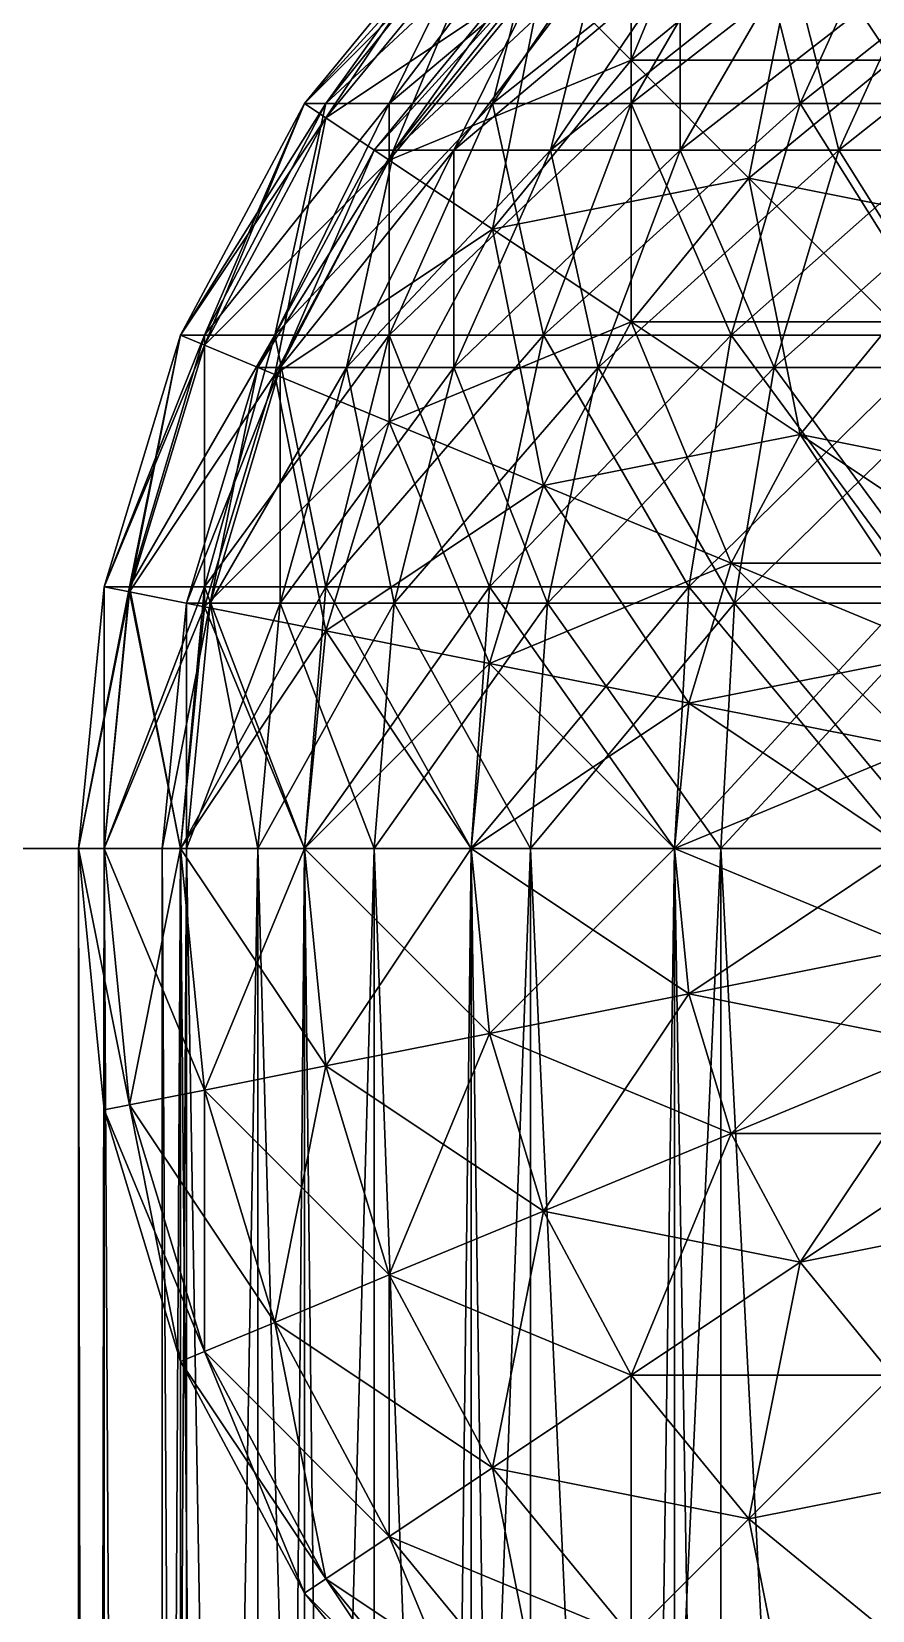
# Model space of a CAD drawing. Header units: millimetres. Extents: x -510 to 550, y -577 to 577.
# Drawn here: x 413.44 to 423.47, y -289.09 to -270.25 of the extents above; entities that cross this region are included whole.
import ezdxf

# ---------------------------------------------------------------- set-up
doc = ezdxf.new("R2010")
doc.units = ezdxf.units.MM
for name, color, linetype, true_color in [('bogie_right_visual_1', 7, 'Continuous', 0x5c6b75), ('front_right_support_collision', 7, 'Continuous', 0x5c6b75), ('structure_right_front_bridge', 7, 'Continuous', 0x5c6b75), ('structure_right_front_motor_bracket', 7, 'Continuous', 0x5c6b75), ('structure_right_front_riser', 7, 'Continuous', 0x5c6b75)]:
    doc.layers.add(name, color=color, linetype=linetype, true_color=true_color)

msp = doc.modelspace()

# ---------------------------------------------------------------- linework, layer by layer
at = {"layer": 'bogie_right_visual_1', "true_color": 0x5c6b75}
for points in [[(247.119, -305, -71.925), (447.291, -305, -261.799), (447.291, -255, -261.799)], [(247.119, -305, -71.925), (447.291, -255, -261.799), (247.119, -255, -71.925)], [(412.881, -305, -298.075), (412.881, -255, -298.075), (447.291, -255, -261.799)], [(412.881, -305, -298.075), (447.291, -255, -261.799), (447.291, -305, -261.799)]]:
    msp.add_3dface(points, dxfattribs=at)
at = {"layer": 'front_right_support_collision', "true_color": 0x5c6b75}
for points in [[(410, -450, -122.5), (450, -280, -122.5), (450, -450, -122.5)], [(410, -450, -122.5), (410, -280, -122.5), (450, -280, -122.5)], [(410, -450, -97.5), (450, -450, -97.5), (450, -280, -97.5)], [(410, -450, -97.5), (450, -280, -97.5), (410, -280, -97.5)], [(450, -280, -122.5), (410, -280, -122.5), (410, -280, -97.5)], [(450, -280, -122.5), (410, -280, -97.5), (450, -280, -97.5)]]:
    msp.add_3dface(points, dxfattribs=at)
at = {"layer": 'structure_right_front_bridge', "true_color": 0x5c6b75}
for points in [[(416.952, -271.111, -112.595), (416.696, -271.111, -110), (418.686, -268.686, -110)], [(416.696, -271.111, -110), (416.952, -271.111, -107.405), (418.904, -268.686, -107.793)], [(416.696, -271.111, -110), (418.904, -268.686, -107.793), (418.686, -268.686, -110)], [(417.709, -271.111, -115.091), (416.952, -271.111, -112.595), (418.904, -268.686, -112.207)], [(416.952, -271.111, -112.595), (418.686, -268.686, -110), (418.904, -268.686, -112.207)], [(416.952, -271.111, -107.405), (417.709, -271.111, -104.909), (419.547, -268.686, -105.67)], [(416.952, -271.111, -107.405), (419.547, -268.686, -105.67), (418.904, -268.686, -107.793)], [(418.939, -271.111, -117.391), (417.709, -271.111, -115.091), (419.547, -268.686, -114.33)], [(417.709, -271.111, -115.091), (418.904, -268.686, -112.207), (419.547, -268.686, -114.33)], [(417.709, -271.111, -104.909), (418.939, -271.111, -102.609), (420.593, -268.686, -103.714)], [(417.709, -271.111, -104.909), (420.593, -268.686, -103.714), (419.547, -268.686, -105.67)], [(420.593, -271.111, -119.407), (418.939, -271.111, -117.391), (420.593, -268.686, -116.286)], [(418.939, -271.111, -117.391), (419.547, -268.686, -114.33), (420.593, -268.686, -116.286)], [(418.939, -271.111, -102.609), (420.593, -271.111, -100.593), (422, -268.686, -102)], [(418.939, -271.111, -102.609), (422, -268.686, -102), (420.593, -268.686, -103.714)], [(422.609, -271.111, -121.061), (420.593, -271.111, -119.407), (422, -268.686, -118)], [(420.593, -271.111, -119.407), (420.593, -268.686, -116.286), (422, -268.686, -118)], [(420.593, -271.111, -100.593), (422.609, -271.111, -98.939), (423.714, -268.686, -100.593)], [(420.593, -271.111, -100.593), (423.714, -268.686, -100.593), (422, -268.686, -102)], [(422.609, -271.111, -121.061), (422, -268.686, -118), (423.714, -268.686, -119.407)], [(424.909, -271.111, -122.291), (422.609, -271.111, -121.061), (423.714, -268.686, -119.407)], [(422.609, -271.111, -98.939), (424.909, -271.111, -97.709), (425.67, -268.686, -99.547)], [(422.609, -271.111, -98.939), (425.67, -268.686, -99.547), (423.714, -268.686, -100.593)], [(415.502, -273.877, -112.884), (415.218, -273.877, -110), (416.696, -271.111, -110)], [(415.218, -273.877, -110), (415.502, -273.877, -107.116), (416.952, -271.111, -107.405)], [(415.218, -273.877, -110), (416.952, -271.111, -107.405), (416.696, -271.111, -110)], [(416.343, -273.877, -115.657), (415.502, -273.877, -112.884), (416.952, -271.111, -112.595)], [(415.502, -273.877, -112.884), (416.696, -271.111, -110), (416.952, -271.111, -112.595)], [(415.502, -273.877, -107.116), (416.343, -273.877, -104.343), (417.709, -271.111, -104.909)], [(415.502, -273.877, -107.116), (417.709, -271.111, -104.909), (416.952, -271.111, -107.405)], [(417.709, -273.877, -118.212), (416.343, -273.877, -115.657), (417.709, -271.111, -115.091)], [(416.343, -273.877, -115.657), (416.952, -271.111, -112.595), (417.709, -271.111, -115.091)], [(416.343, -273.877, -104.343), (417.709, -273.877, -101.788), (418.939, -271.111, -102.609)], [(416.343, -273.877, -104.343), (418.939, -271.111, -102.609), (417.709, -271.111, -104.909)], [(419.547, -273.877, -120.453), (417.709, -273.877, -118.212), (418.939, -271.111, -117.391)], [(417.709, -273.877, -118.212), (417.709, -271.111, -115.091), (418.939, -271.111, -117.391)], [(417.709, -273.877, -101.788), (419.547, -273.877, -99.547), (420.593, -271.111, -100.593)], [(417.709, -273.877, -101.788), (420.593, -271.111, -100.593), (418.939, -271.111, -102.609)], [(419.547, -273.877, -120.453), (418.939, -271.111, -117.391), (420.593, -271.111, -119.407)], [(421.788, -273.877, -122.291), (419.547, -273.877, -120.453), (420.593, -271.111, -119.407)], [(419.547, -273.877, -99.547), (421.788, -273.877, -97.709), (422.609, -271.111, -98.939)], [(419.547, -273.877, -99.547), (422.609, -271.111, -98.939), (420.593, -271.111, -100.593)], [(421.788, -273.877, -122.291), (420.593, -271.111, -119.407), (422.609, -271.111, -121.061)], [(424.343, -273.877, -123.657), (421.788, -273.877, -122.291), (422.609, -271.111, -121.061)], [(421.788, -273.877, -97.709), (424.343, -273.877, -96.343), (424.909, -271.111, -97.709)], [(421.788, -273.877, -97.709), (424.909, -271.111, -97.709), (422.609, -271.111, -98.939)], [(424.343, -273.877, -123.657), (422.609, -271.111, -121.061), (424.909, -271.111, -122.291)], [(414.609, -276.879, -113.061), (414.307, -276.879, -110), (415.218, -273.877, -110)], [(414.307, -276.879, -110), (414.609, -276.879, -106.939), (415.502, -273.877, -107.116)], [(414.307, -276.879, -110), (415.502, -273.877, -107.116), (415.218, -273.877, -110)], [(415.502, -276.879, -116.005), (414.609, -276.879, -113.061), (415.502, -273.877, -112.884)], [(414.609, -276.879, -113.061), (415.218, -273.877, -110), (415.502, -273.877, -112.884)], [(414.609, -276.879, -106.939), (415.502, -276.879, -103.995), (416.343, -273.877, -104.343)], [(414.609, -276.879, -106.939), (416.343, -273.877, -104.343), (415.502, -273.877, -107.116)], [(416.952, -276.879, -118.718), (415.502, -276.879, -116.005), (416.343, -273.877, -115.657)], [(415.502, -276.879, -116.005), (415.502, -273.877, -112.884), (416.343, -273.877, -115.657)], [(415.502, -276.879, -103.995), (416.952, -276.879, -101.282), (417.709, -273.877, -101.788)], [(415.502, -276.879, -103.995), (417.709, -273.877, -101.788), (416.343, -273.877, -104.343)], [(416.952, -276.879, -118.718), (416.343, -273.877, -115.657), (417.709, -273.877, -118.212)], [(418.904, -276.879, -121.096), (416.952, -276.879, -118.718), (417.709, -273.877, -118.212)], [(416.952, -276.879, -101.282), (418.904, -276.879, -98.904), (419.547, -273.877, -99.547)], [(416.952, -276.879, -101.282), (419.547, -273.877, -99.547), (417.709, -273.877, -101.788)], [(418.904, -276.879, -121.096), (417.709, -273.877, -118.212), (419.547, -273.877, -120.453)], [(421.282, -276.879, -123.048), (418.904, -276.879, -121.096), (419.547, -273.877, -120.453)], [(418.904, -276.879, -98.904), (421.282, -276.879, -96.952), (421.788, -273.877, -97.709)], [(418.904, -276.879, -98.904), (421.788, -273.877, -97.709), (419.547, -273.877, -99.547)], [(421.282, -276.879, -123.048), (419.547, -273.877, -120.453), (421.788, -273.877, -122.291)], [(423.995, -276.879, -124.498), (421.282, -276.879, -123.048), (421.788, -273.877, -122.291)], [(421.282, -276.879, -96.952), (423.995, -276.879, -95.502), (424.343, -273.877, -96.343)], [(421.282, -276.879, -96.952), (424.343, -273.877, -96.343), (421.788, -273.877, -97.709)], [(423.995, -276.879, -124.498), (421.788, -273.877, -122.291), (424.343, -273.877, -123.657)], [(414.307, -280, -113.121), (414, -280, -110), (414.307, -276.879, -110)], [(414, -280, -110), (414.307, -280, -106.879), (414.609, -276.879, -106.939)], [(414, -280, -110), (414.609, -276.879, -106.939), (414.307, -276.879, -110)], [(415.218, -280, -116.123), (414.307, -280, -113.121), (414.609, -276.879, -113.061)], [(414.307, -280, -113.121), (414.307, -276.879, -110), (414.609, -276.879, -113.061)], [(414.307, -280, -106.879), (415.218, -280, -103.877), (415.502, -276.879, -103.995)], [(414.307, -280, -106.879), (415.502, -276.879, -103.995), (414.609, -276.879, -106.939)], [(415.218, -280, -116.123), (414.609, -276.879, -113.061), (415.502, -276.879, -116.005)], [(416.696, -280, -118.889), (415.218, -280, -116.123), (415.502, -276.879, -116.005)], [(415.218, -280, -103.877), (416.696, -280, -101.111), (416.952, -276.879, -101.282)], [(415.218, -280, -103.877), (416.952, -276.879, -101.282), (415.502, -276.879, -103.995)], [(416.696, -280, -118.889), (415.502, -276.879, -116.005), (416.952, -276.879, -118.718)], [(418.686, -280, -121.314), (416.696, -280, -118.889), (416.952, -276.879, -118.718)], [(416.696, -280, -101.111), (418.686, -280, -98.686), (418.904, -276.879, -98.904)], [(416.696, -280, -101.111), (418.904, -276.879, -98.904), (416.952, -276.879, -101.282)], [(418.686, -280, -121.314), (416.952, -276.879, -118.718), (418.904, -276.879, -121.096)], [(421.111, -280, -123.304), (418.686, -280, -121.314), (418.904, -276.879, -121.096)], [(418.686, -280, -98.686), (421.111, -280, -96.696), (421.282, -276.879, -96.952)], [(418.686, -280, -98.686), (421.282, -276.879, -96.952), (418.904, -276.879, -98.904)], [(421.111, -280, -123.304), (418.904, -276.879, -121.096), (421.282, -276.879, -123.048)], [(423.877, -280, -124.782), (421.111, -280, -123.304), (421.282, -276.879, -123.048)], [(421.111, -280, -96.696), (423.877, -280, -95.218), (423.995, -276.879, -95.502)], [(421.111, -280, -96.696), (423.995, -276.879, -95.502), (421.282, -276.879, -96.952)], [(423.877, -280, -124.782), (421.282, -276.879, -123.048), (423.995, -276.879, -124.498)], [(414.307, -450, -113.121), (414, -450, -110), (414, -280, -110)], [(414.307, -450, -113.121), (414, -280, -110), (414.307, -280, -113.121)], [(414, -450, -110), (414.307, -450, -106.879), (414.307, -280, -106.879)], [(414, -450, -110), (414.307, -280, -106.879), (414, -280, -110)], [(415.218, -450, -116.123), (414.307, -450, -113.121), (414.307, -280, -113.121)], [(415.218, -450, -116.123), (414.307, -280, -113.121), (415.218, -280, -116.123)], [(414.307, -450, -106.879), (415.218, -450, -103.877), (415.218, -280, -103.877)], [(414.307, -450, -106.879), (415.218, -280, -103.877), (414.307, -280, -106.879)], [(416.696, -450, -118.889), (415.218, -450, -116.123), (415.218, -280, -116.123)], [(416.696, -450, -118.889), (415.218, -280, -116.123), (416.696, -280, -118.889)], [(415.218, -450, -103.877), (416.696, -450, -101.111), (416.696, -280, -101.111)], [(415.218, -450, -103.877), (416.696, -280, -101.111), (415.218, -280, -103.877)], [(418.686, -450, -121.314), (416.696, -450, -118.889), (416.696, -280, -118.889)], [(418.686, -450, -121.314), (416.696, -280, -118.889), (418.686, -280, -121.314)], [(416.696, -450, -101.111), (418.686, -450, -98.686), (418.686, -280, -98.686)], [(416.696, -450, -101.111), (418.686, -280, -98.686), (416.696, -280, -101.111)], [(421.111, -450, -123.304), (418.686, -450, -121.314), (418.686, -280, -121.314)], [(421.111, -450, -123.304), (418.686, -280, -121.314), (421.111, -280, -123.304)], [(418.686, -450, -98.686), (421.111, -450, -96.696), (421.111, -280, -96.696)], [(418.686, -450, -98.686), (421.111, -280, -96.696), (418.686, -280, -98.686)], [(423.877, -450, -124.782), (421.111, -450, -123.304), (421.111, -280, -123.304)], [(423.877, -450, -124.782), (421.111, -280, -123.304), (423.877, -280, -124.782)], [(421.111, -450, -96.696), (423.877, -450, -95.218), (423.877, -280, -95.218)], [(421.111, -450, -96.696), (423.877, -280, -95.218), (421.111, -280, -96.696)]]:
    msp.add_3dface(points, dxfattribs=at)
at = {"layer": 'structure_right_front_motor_bracket', "true_color": 0x5c6b75}
for points in [[(417.768, -271.666, -282.433), (417.528, -271.666, -280), (419.393, -269.393, -280)], [(417.528, -271.666, -280), (417.768, -271.666, -277.567), (419.597, -269.393, -277.931)], [(417.528, -271.666, -280), (419.597, -269.393, -277.931), (419.393, -269.393, -280)], [(418.477, -271.666, -284.773), (417.768, -271.666, -282.433), (419.597, -269.393, -282.069)], [(417.768, -271.666, -282.433), (419.393, -269.393, -280), (419.597, -269.393, -282.069)], [(417.768, -271.666, -277.567), (418.477, -271.666, -275.227), (420.201, -269.393, -275.941)], [(417.768, -271.666, -277.567), (420.201, -269.393, -275.941), (419.597, -269.393, -277.931)], [(419.63, -271.666, -286.929), (418.477, -271.666, -284.773), (420.201, -269.393, -284.059)], [(418.477, -271.666, -284.773), (419.597, -269.393, -282.069), (420.201, -269.393, -284.059)], [(418.477, -271.666, -275.227), (419.63, -271.666, -273.071), (421.181, -269.393, -274.107)], [(418.477, -271.666, -275.227), (421.181, -269.393, -274.107), (420.201, -269.393, -275.941)], [(421.181, -271.666, -288.819), (419.63, -271.666, -286.929), (421.181, -269.393, -285.893)], [(419.63, -271.666, -286.929), (420.201, -269.393, -284.059), (421.181, -269.393, -285.893)], [(419.63, -271.666, -273.071), (421.181, -271.666, -271.181), (422.5, -269.393, -272.5)], [(419.63, -271.666, -273.071), (422.5, -269.393, -272.5), (421.181, -269.393, -274.107)], [(423.071, -271.666, -290.37), (421.181, -271.666, -288.819), (422.5, -269.393, -287.5)], [(421.181, -271.666, -288.819), (421.181, -269.393, -285.893), (422.5, -269.393, -287.5)], [(421.181, -271.666, -271.181), (423.071, -271.666, -269.63), (424.107, -269.393, -271.181)], [(421.181, -271.666, -271.181), (424.107, -269.393, -271.181), (422.5, -269.393, -272.5)], [(423.071, -271.666, -290.37), (422.5, -269.393, -287.5), (424.107, -269.393, -288.819)], [(425.227, -271.666, -291.523), (423.071, -271.666, -290.37), (424.107, -269.393, -288.819)], [(423.071, -271.666, -269.63), (425.227, -271.666, -268.477), (425.941, -269.393, -270.201)], [(423.071, -271.666, -269.63), (425.941, -269.393, -270.201), (424.107, -269.393, -271.181)], [(416.408, -274.26, -282.704), (416.142, -274.26, -280), (417.528, -271.666, -280)], [(416.142, -274.26, -280), (416.408, -274.26, -277.296), (417.768, -271.666, -277.567)], [(416.142, -274.26, -280), (417.768, -271.666, -277.567), (417.528, -271.666, -280)], [(417.197, -274.26, -285.303), (416.408, -274.26, -282.704), (417.768, -271.666, -282.433)], [(416.408, -274.26, -282.704), (417.528, -271.666, -280), (417.768, -271.666, -282.433)], [(416.408, -274.26, -277.296), (417.197, -274.26, -274.697), (418.477, -271.666, -275.227)], [(416.408, -274.26, -277.296), (418.477, -271.666, -275.227), (417.768, -271.666, -277.567)], [(418.477, -274.26, -287.699), (417.197, -274.26, -285.303), (418.477, -271.666, -284.773)], [(417.197, -274.26, -285.303), (417.768, -271.666, -282.433), (418.477, -271.666, -284.773)], [(417.197, -274.26, -274.697), (418.477, -274.26, -272.301), (419.63, -271.666, -273.071)], [(417.197, -274.26, -274.697), (419.63, -271.666, -273.071), (418.477, -271.666, -275.227)], [(420.201, -274.26, -289.799), (418.477, -274.26, -287.699), (419.63, -271.666, -286.929)], [(418.477, -274.26, -287.699), (418.477, -271.666, -284.773), (419.63, -271.666, -286.929)], [(418.477, -274.26, -272.301), (420.201, -274.26, -270.201), (421.181, -271.666, -271.181)], [(418.477, -274.26, -272.301), (421.181, -271.666, -271.181), (419.63, -271.666, -273.071)], [(420.201, -274.26, -289.799), (419.63, -271.666, -286.929), (421.181, -271.666, -288.819)], [(422.301, -274.26, -291.523), (420.201, -274.26, -289.799), (421.181, -271.666, -288.819)], [(420.201, -274.26, -270.201), (422.301, -274.26, -268.477), (423.071, -271.666, -269.63)], [(420.201, -274.26, -270.201), (423.071, -271.666, -269.63), (421.181, -271.666, -271.181)], [(422.301, -274.26, -291.523), (421.181, -271.666, -288.819), (423.071, -271.666, -290.37)], [(424.697, -274.26, -292.803), (422.301, -274.26, -291.523), (423.071, -271.666, -290.37)], [(422.301, -274.26, -268.477), (424.697, -274.26, -267.197), (425.227, -271.666, -268.477)], [(422.301, -274.26, -268.477), (425.227, -271.666, -268.477), (423.071, -271.666, -269.63)], [(424.697, -274.26, -292.803), (423.071, -271.666, -290.37), (425.227, -271.666, -291.523)], [(415.571, -277.074, -282.87), (415.288, -277.074, -280), (416.142, -274.26, -280)], [(415.288, -277.074, -280), (415.571, -277.074, -277.13), (416.408, -274.26, -277.296)], [(415.288, -277.074, -280), (416.408, -274.26, -277.296), (416.142, -274.26, -280)], [(416.408, -277.074, -285.63), (415.571, -277.074, -282.87), (416.408, -274.26, -282.704)], [(415.571, -277.074, -282.87), (416.142, -274.26, -280), (416.408, -274.26, -282.704)], [(415.571, -277.074, -277.13), (416.408, -277.074, -274.37), (417.197, -274.26, -274.697)], [(415.571, -277.074, -277.13), (417.197, -274.26, -274.697), (416.408, -274.26, -277.296)], [(417.768, -277.074, -288.173), (416.408, -277.074, -285.63), (417.197, -274.26, -285.303)], [(416.408, -277.074, -285.63), (416.408, -274.26, -282.704), (417.197, -274.26, -285.303)], [(416.408, -277.074, -274.37), (417.768, -277.074, -271.827), (418.477, -274.26, -272.301)], [(416.408, -277.074, -274.37), (418.477, -274.26, -272.301), (417.197, -274.26, -274.697)], [(417.768, -277.074, -288.173), (417.197, -274.26, -285.303), (418.477, -274.26, -287.699)], [(419.597, -277.074, -290.403), (417.768, -277.074, -288.173), (418.477, -274.26, -287.699)], [(417.768, -277.074, -271.827), (419.597, -277.074, -269.597), (420.201, -274.26, -270.201)], [(417.768, -277.074, -271.827), (420.201, -274.26, -270.201), (418.477, -274.26, -272.301)], [(419.597, -277.074, -290.403), (418.477, -274.26, -287.699), (420.201, -274.26, -289.799)], [(421.827, -277.074, -292.232), (419.597, -277.074, -290.403), (420.201, -274.26, -289.799)], [(419.597, -277.074, -269.597), (421.827, -277.074, -267.768), (422.301, -274.26, -268.477)], [(419.597, -277.074, -269.597), (422.301, -274.26, -268.477), (420.201, -274.26, -270.201)], [(421.827, -277.074, -292.232), (420.201, -274.26, -289.799), (422.301, -274.26, -291.523)], [(424.37, -277.074, -293.592), (421.827, -277.074, -292.232), (422.301, -274.26, -291.523)], [(421.827, -277.074, -267.768), (424.37, -277.074, -266.408), (424.697, -274.26, -267.197)], [(421.827, -277.074, -267.768), (424.697, -274.26, -267.197), (422.301, -274.26, -268.477)], [(424.37, -277.074, -293.592), (422.301, -274.26, -291.523), (424.697, -274.26, -292.803)], [(415.288, -280, -282.926), (415, -280, -280), (415.288, -277.074, -280)], [(415, -280, -280), (415.288, -280, -277.074), (415.571, -277.074, -277.13)], [(415, -280, -280), (415.571, -277.074, -277.13), (415.288, -277.074, -280)], [(416.142, -280, -285.74), (415.288, -280, -282.926), (415.571, -277.074, -282.87)], [(415.288, -280, -282.926), (415.288, -277.074, -280), (415.571, -277.074, -282.87)], [(415.288, -280, -277.074), (416.142, -280, -274.26), (416.408, -277.074, -274.37)], [(415.288, -280, -277.074), (416.408, -277.074, -274.37), (415.571, -277.074, -277.13)], [(416.142, -280, -285.74), (415.571, -277.074, -282.87), (416.408, -277.074, -285.63)], [(417.528, -280, -288.334), (416.142, -280, -285.74), (416.408, -277.074, -285.63)], [(416.142, -280, -274.26), (417.528, -280, -271.666), (417.768, -277.074, -271.827)], [(416.142, -280, -274.26), (417.768, -277.074, -271.827), (416.408, -277.074, -274.37)], [(417.528, -280, -288.334), (416.408, -277.074, -285.63), (417.768, -277.074, -288.173)], [(419.393, -280, -290.607), (417.528, -280, -288.334), (417.768, -277.074, -288.173)], [(417.528, -280, -271.666), (419.393, -280, -269.393), (419.597, -277.074, -269.597)], [(417.528, -280, -271.666), (419.597, -277.074, -269.597), (417.768, -277.074, -271.827)], [(419.393, -280, -290.607), (417.768, -277.074, -288.173), (419.597, -277.074, -290.403)], [(421.666, -280, -292.472), (419.393, -280, -290.607), (419.597, -277.074, -290.403)], [(419.393, -280, -269.393), (421.666, -280, -267.528), (421.827, -277.074, -267.768)], [(419.393, -280, -269.393), (421.827, -277.074, -267.768), (419.597, -277.074, -269.597)], [(421.666, -280, -292.472), (419.597, -277.074, -290.403), (421.827, -277.074, -292.232)], [(424.26, -280, -293.858), (421.666, -280, -292.472), (421.827, -277.074, -292.232)], [(421.666, -280, -267.528), (424.26, -280, -266.142), (424.37, -277.074, -266.408)], [(421.666, -280, -267.528), (424.37, -277.074, -266.408), (421.827, -277.074, -267.768)], [(424.26, -280, -293.858), (421.827, -277.074, -292.232), (424.37, -277.074, -293.592)], [(415.288, -330, -282.926), (415, -330, -280), (415, -280, -280)], [(415.288, -330, -282.926), (415, -280, -280), (415.288, -280, -282.926)], [(415, -330, -280), (415.288, -330, -277.074), (415.288, -280, -277.074)], [(415, -330, -280), (415.288, -280, -277.074), (415, -280, -280)], [(416.142, -330, -285.74), (415.288, -330, -282.926), (415.288, -280, -282.926)], [(416.142, -330, -285.74), (415.288, -280, -282.926), (416.142, -280, -285.74)], [(415.288, -330, -277.074), (416.142, -330, -274.26), (416.142, -280, -274.26)], [(415.288, -330, -277.074), (416.142, -280, -274.26), (415.288, -280, -277.074)], [(417.528, -330, -288.334), (416.142, -330, -285.74), (416.142, -280, -285.74)], [(417.528, -330, -288.334), (416.142, -280, -285.74), (417.528, -280, -288.334)], [(416.142, -330, -274.26), (417.528, -330, -271.666), (417.528, -280, -271.666)], [(416.142, -330, -274.26), (417.528, -280, -271.666), (416.142, -280, -274.26)], [(419.393, -330, -290.607), (417.528, -330, -288.334), (417.528, -280, -288.334)], [(419.393, -330, -290.607), (417.528, -280, -288.334), (419.393, -280, -290.607)], [(417.528, -330, -271.666), (419.393, -330, -269.393), (419.393, -280, -269.393)], [(417.528, -330, -271.666), (419.393, -280, -269.393), (417.528, -280, -271.666)], [(421.666, -330, -292.472), (419.393, -330, -290.607), (419.393, -280, -290.607)], [(421.666, -330, -292.472), (419.393, -280, -290.607), (421.666, -280, -292.472)], [(419.393, -330, -269.393), (421.666, -330, -267.528), (421.666, -280, -267.528)], [(419.393, -330, -269.393), (421.666, -280, -267.528), (419.393, -280, -269.393)], [(424.26, -330, -293.858), (421.666, -330, -292.472), (421.666, -280, -292.472)], [(424.26, -330, -293.858), (421.666, -280, -292.472), (424.26, -280, -293.858)], [(421.666, -330, -267.528), (424.26, -330, -266.142), (424.26, -280, -266.142)], [(421.666, -330, -267.528), (424.26, -280, -266.142), (421.666, -280, -267.528)]]:
    msp.add_3dface(points, dxfattribs=at)
at = {"layer": 'structure_right_front_riser', "true_color": 0x5c6b75}
for points in [[(420.593, -270.593, -101.111), (421.788, -267.709, -103.877), (419.547, -269.547, -103.877)], [(420.593, -270.593, -101.111), (422.609, -268.939, -101.111), (421.788, -267.709, -103.877)], [(423.714, -270.593, -98.686), (424.909, -267.709, -101.111), (422.609, -268.939, -101.111)], [(416.952, -271.282, -106.879), (418.686, -268.686, -110), (416.696, -271.111, -110)], [(416.696, -271.111, -110), (418.686, -268.686, -110), (418.686, -268.686, -265)], [(416.696, -271.111, -110), (418.686, -268.686, -265), (416.696, -271.111, -265)], [(416.696, -271.111, -265), (418.686, -268.686, -265), (418.904, -268.904, -268.121)], [(416.952, -271.282, -106.879), (418.904, -268.904, -106.879), (418.686, -268.686, -110)], [(416.696, -271.111, -265), (418.904, -268.904, -268.121), (416.952, -271.282, -268.121)], [(417.709, -271.788, -103.877), (418.904, -268.904, -106.879), (416.952, -271.282, -106.879)], [(416.952, -271.282, -268.121), (418.904, -268.904, -268.121), (419.547, -269.547, -271.123)], [(417.709, -271.788, -103.877), (419.547, -269.547, -103.877), (418.904, -268.904, -106.879)], [(419.547, -269.547, -271.123), (422.609, -268.939, -273.889), (420.593, -270.593, -273.889)], [(422, -272, -98.686), (422.609, -268.939, -101.111), (420.593, -270.593, -101.111)], [(420.593, -270.593, -273.889), (422.609, -268.939, -273.889), (423.714, -270.593, -276.314)], [(422, -272, -98.686), (423.714, -270.593, -98.686), (422.609, -268.939, -101.111)], [(422.609, -268.939, -273.889), (425.67, -269.547, -276.314), (423.714, -270.593, -276.314)], [(416.952, -271.282, -268.121), (419.547, -269.547, -271.123), (417.709, -271.788, -271.123)], [(418.939, -272.609, -101.111), (419.547, -269.547, -103.877), (417.709, -271.788, -103.877)], [(417.709, -271.788, -271.123), (419.547, -269.547, -271.123), (420.593, -270.593, -273.889)], [(418.939, -272.609, -101.111), (420.593, -270.593, -101.111), (419.547, -269.547, -103.877)], [(417.709, -271.788, -271.123), (420.593, -270.593, -273.889), (418.939, -272.609, -273.889)], [(420.593, -273.714, -98.686), (420.593, -270.593, -101.111), (418.939, -272.609, -101.111)], [(418.939, -272.609, -273.889), (420.593, -270.593, -273.889), (422, -272, -276.314)], [(420.593, -273.714, -98.686), (422, -272, -98.686), (420.593, -270.593, -101.111)], [(420.593, -270.593, -273.889), (423.714, -270.593, -276.314), (422, -272, -276.314)], [(423.714, -273.714, -96.696), (423.714, -270.593, -98.686), (422, -272, -98.686)], [(422, -272, -276.314), (423.714, -270.593, -276.314), (425.061, -272.609, -278.304)], [(415.502, -273.995, -106.879), (416.696, -271.111, -110), (415.218, -273.877, -110)], [(415.218, -273.877, -110), (416.696, -271.111, -110), (416.696, -271.111, -265)], [(415.218, -273.877, -110), (416.696, -271.111, -265), (415.218, -273.877, -265)], [(415.218, -273.877, -265), (416.696, -271.111, -265), (416.952, -271.282, -268.121)], [(415.502, -273.995, -106.879), (416.952, -271.282, -106.879), (416.696, -271.111, -110)], [(415.218, -273.877, -265), (416.952, -271.282, -268.121), (415.502, -273.995, -268.121)], [(416.343, -274.343, -103.877), (416.952, -271.282, -106.879), (415.502, -273.995, -106.879)], [(415.502, -273.995, -268.121), (416.952, -271.282, -268.121), (417.709, -271.788, -271.123)], [(416.343, -274.343, -103.877), (417.709, -271.788, -103.877), (416.952, -271.282, -106.879)], [(415.502, -273.995, -268.121), (417.709, -271.788, -271.123), (416.343, -274.343, -271.123)], [(417.709, -274.909, -101.111), (417.709, -271.788, -103.877), (416.343, -274.343, -103.877)], [(416.343, -274.343, -271.123), (417.709, -271.788, -271.123), (418.939, -272.609, -273.889)], [(417.709, -274.909, -101.111), (418.939, -272.609, -101.111), (417.709, -271.788, -103.877)], [(418.939, -272.609, -273.889), (422, -272, -276.314), (420.593, -273.714, -276.314)], [(422.609, -275.061, -96.696), (422, -272, -98.686), (420.593, -273.714, -98.686)], [(420.593, -273.714, -276.314), (422, -272, -276.314), (423.714, -273.714, -278.304)], [(422.609, -275.061, -96.696), (423.714, -273.714, -96.696), (422, -272, -98.686)], [(422, -272, -276.314), (425.061, -272.609, -278.304), (423.714, -273.714, -278.304)], [(416.343, -274.343, -271.123), (418.939, -272.609, -273.889), (417.709, -274.909, -273.889)], [(419.547, -275.67, -98.686), (418.939, -272.609, -101.111), (417.709, -274.909, -101.111)], [(417.709, -274.909, -273.889), (418.939, -272.609, -273.889), (420.593, -273.714, -276.314)], [(419.547, -275.67, -98.686), (420.593, -273.714, -98.686), (418.939, -272.609, -101.111)], [(417.709, -274.909, -273.889), (420.593, -273.714, -276.314), (419.547, -275.67, -276.314)], [(421.788, -276.598, -96.696), (420.593, -273.714, -98.686), (419.547, -275.67, -98.686)], [(419.547, -275.67, -276.314), (420.593, -273.714, -276.314), (422.609, -275.061, -278.304)], [(421.788, -276.598, -96.696), (422.609, -275.061, -96.696), (420.593, -273.714, -98.686)], [(420.593, -273.714, -276.314), (423.714, -273.714, -278.304), (422.609, -275.061, -278.304)], [(424.909, -276.598, -95.218), (423.714, -273.714, -96.696), (422.609, -275.061, -96.696)], [(422.609, -275.061, -278.304), (423.714, -273.714, -278.304), (425.67, -275.67, -279.782)], [(414.609, -276.939, -106.879), (415.218, -273.877, -110), (414.307, -276.879, -110)], [(414.307, -276.879, -110), (415.218, -273.877, -110), (415.218, -273.877, -265)], [(414.307, -276.879, -110), (415.218, -273.877, -265), (414.307, -276.879, -265)], [(414.307, -276.879, -265), (415.218, -273.877, -265), (415.502, -273.995, -268.121)], [(414.609, -276.939, -106.879), (415.502, -273.995, -106.879), (415.218, -273.877, -110)], [(414.307, -276.879, -265), (415.502, -273.995, -268.121), (414.609, -276.939, -268.121)], [(415.502, -277.116, -103.877), (415.502, -273.995, -106.879), (414.609, -276.939, -106.879)], [(414.609, -276.939, -268.121), (415.502, -273.995, -268.121), (416.343, -274.343, -271.123)], [(415.502, -277.116, -103.877), (416.343, -274.343, -103.877), (415.502, -273.995, -106.879)], [(414.609, -276.939, -268.121), (416.343, -274.343, -271.123), (415.502, -277.116, -271.123)], [(416.952, -277.405, -101.111), (416.343, -274.343, -103.877), (415.502, -277.116, -103.877)], [(415.502, -277.116, -271.123), (416.343, -274.343, -271.123), (417.709, -274.909, -273.889)], [(416.952, -277.405, -101.111), (417.709, -274.909, -101.111), (416.343, -274.343, -103.877)], [(415.502, -277.116, -271.123), (417.709, -274.909, -273.889), (416.952, -277.405, -273.889)], [(418.904, -277.793, -98.686), (417.709, -274.909, -101.111), (416.952, -277.405, -101.111)], [(416.952, -277.405, -273.889), (417.709, -274.909, -273.889), (419.547, -275.67, -276.314)], [(418.904, -277.793, -98.686), (419.547, -275.67, -98.686), (417.709, -274.909, -101.111)], [(419.547, -275.67, -276.314), (422.609, -275.061, -278.304), (421.788, -276.598, -278.304)], [(424.343, -277.657, -95.218), (422.609, -275.061, -96.696), (421.788, -276.598, -96.696)], [(421.788, -276.598, -278.304), (422.609, -275.061, -278.304), (424.909, -276.598, -279.782)], [(424.343, -277.657, -95.218), (424.909, -276.598, -95.218), (422.609, -275.061, -96.696)], [(422.609, -275.061, -278.304), (425.67, -275.67, -279.782), (424.909, -276.598, -279.782)], [(416.952, -277.405, -273.889), (419.547, -275.67, -276.314), (418.904, -277.793, -276.314)], [(421.282, -278.266, -96.696), (419.547, -275.67, -98.686), (418.904, -277.793, -98.686)], [(418.904, -277.793, -276.314), (419.547, -275.67, -276.314), (421.788, -276.598, -278.304)], [(421.282, -278.266, -96.696), (421.788, -276.598, -96.696), (419.547, -275.67, -98.686)], [(418.904, -277.793, -276.314), (421.788, -276.598, -278.304), (421.282, -278.266, -278.304)], [(423.995, -278.805, -95.218), (421.788, -276.598, -96.696), (421.282, -278.266, -96.696)], [(421.282, -278.266, -278.304), (421.788, -276.598, -278.304), (424.343, -277.657, -279.782)], [(423.995, -278.805, -95.218), (424.343, -277.657, -95.218), (421.788, -276.598, -96.696)], [(421.788, -276.598, -278.304), (424.909, -276.598, -279.782), (424.343, -277.657, -279.782)], [(414.307, -280, -106.879), (414.307, -276.879, -110), (414, -280, -110)], [(414, -280, -110), (414.307, -276.879, -110), (414.307, -276.879, -265)], [(414, -280, -110), (414.307, -276.879, -265), (414, -280, -265)], [(414, -280, -265), (414.307, -276.879, -265), (414.609, -276.939, -268.121)], [(414, -280, -265), (414.609, -276.939, -268.121), (414.307, -280, -268.121)], [(414.307, -280, -106.879), (414.609, -276.939, -106.879), (414.307, -276.879, -110)], [(415.218, -280, -103.877), (414.609, -276.939, -106.879), (414.307, -280, -106.879)], [(414.307, -280, -268.121), (414.609, -276.939, -268.121), (415.502, -277.116, -271.123)], [(415.218, -280, -103.877), (415.502, -277.116, -103.877), (414.609, -276.939, -106.879)], [(414.307, -280, -268.121), (415.502, -277.116, -271.123), (415.218, -280, -271.123)], [(416.696, -280, -101.111), (415.502, -277.116, -103.877), (415.218, -280, -103.877)], [(415.218, -280, -271.123), (415.502, -277.116, -271.123), (416.952, -277.405, -273.889)], [(416.696, -280, -101.111), (416.952, -277.405, -101.111), (415.502, -277.116, -103.877)], [(415.218, -280, -271.123), (416.952, -277.405, -273.889), (416.696, -280, -273.889)], [(418.686, -280, -98.686), (416.952, -277.405, -101.111), (416.696, -280, -101.111)], [(416.696, -280, -273.889), (416.952, -277.405, -273.889), (418.904, -277.793, -276.314)], [(418.686, -280, -98.686), (418.904, -277.793, -98.686), (416.952, -277.405, -101.111)], [(421.282, -278.266, -278.304), (424.343, -277.657, -279.782), (423.995, -278.805, -279.782)], [(416.696, -280, -273.889), (418.904, -277.793, -276.314), (418.686, -280, -276.314)], [(421.111, -280, -96.696), (418.904, -277.793, -98.686), (418.686, -280, -98.686)], [(418.686, -280, -276.314), (418.904, -277.793, -276.314), (421.282, -278.266, -278.304)], [(421.111, -280, -96.696), (421.282, -278.266, -96.696), (418.904, -277.793, -98.686)], [(418.686, -280, -276.314), (421.282, -278.266, -278.304), (421.111, -280, -278.304)], [(423.877, -280, -95.218), (421.282, -278.266, -96.696), (421.111, -280, -96.696)], [(421.111, -280, -278.304), (421.282, -278.266, -278.304), (423.995, -278.805, -279.782)], [(423.877, -280, -95.218), (423.995, -278.805, -95.218), (421.282, -278.266, -96.696)], [(421.111, -280, -278.304), (423.995, -278.805, -279.782), (423.877, -280, -279.782)], [(414.609, -283.061, -106.879), (414.307, -280, -106.879), (414, -280, -110)], [(414.609, -283.061, -106.879), (414, -280, -110), (414.307, -283.121, -110)], [(414.307, -283.121, -110), (414, -280, -110), (414, -280, -265)], [(414.307, -283.121, -110), (414, -280, -265), (414.307, -283.121, -265)], [(414.307, -283.121, -265), (414, -280, -265), (414.307, -280, -268.121)], [(415.502, -282.884, -103.877), (415.218, -280, -103.877), (414.307, -280, -106.879)], [(415.502, -282.884, -103.877), (414.307, -280, -106.879), (414.609, -283.061, -106.879)], [(414.307, -283.121, -265), (414.307, -280, -268.121), (414.609, -283.061, -268.121)], [(414.609, -283.061, -268.121), (414.307, -280, -268.121), (415.218, -280, -271.123)], [(414.609, -283.061, -268.121), (415.218, -280, -271.123), (415.502, -282.884, -271.123)], [(416.952, -282.595, -101.111), (416.696, -280, -101.111), (415.218, -280, -103.877)], [(416.952, -282.595, -101.111), (415.218, -280, -103.877), (415.502, -282.884, -103.877)], [(415.502, -282.884, -271.123), (415.218, -280, -271.123), (416.696, -280, -273.889)], [(415.502, -282.884, -271.123), (416.696, -280, -273.889), (416.952, -282.595, -273.889)], [(418.904, -282.207, -98.686), (418.686, -280, -98.686), (416.696, -280, -101.111)], [(418.904, -282.207, -98.686), (416.696, -280, -101.111), (416.952, -282.595, -101.111)], [(416.952, -282.595, -273.889), (416.696, -280, -273.889), (418.686, -280, -276.314)], [(416.952, -282.595, -273.889), (418.686, -280, -276.314), (418.904, -282.207, -276.314)], [(421.282, -281.734, -96.696), (421.111, -280, -96.696), (418.686, -280, -98.686)], [(421.282, -281.734, -96.696), (418.686, -280, -98.686), (418.904, -282.207, -98.686)], [(418.904, -282.207, -276.314), (418.686, -280, -276.314), (421.111, -280, -278.304)], [(418.904, -282.207, -276.314), (421.111, -280, -278.304), (421.282, -281.734, -278.304)], [(423.995, -281.195, -95.218), (423.877, -280, -95.218), (421.111, -280, -96.696)], [(423.995, -281.195, -95.218), (421.111, -280, -96.696), (421.282, -281.734, -96.696)], [(421.282, -281.734, -278.304), (421.111, -280, -278.304), (423.877, -280, -279.782)], [(421.282, -281.734, -278.304), (423.877, -280, -279.782), (423.995, -281.195, -279.782)], [(424.343, -282.343, -95.218), (423.995, -281.195, -95.218), (421.282, -281.734, -96.696)], [(421.788, -283.402, -278.304), (421.282, -281.734, -278.304), (423.995, -281.195, -279.782)], [(421.788, -283.402, -278.304), (423.995, -281.195, -279.782), (424.343, -282.343, -279.782)], [(421.788, -283.402, -96.696), (421.282, -281.734, -96.696), (418.904, -282.207, -98.686)], [(419.547, -284.33, -276.314), (418.904, -282.207, -276.314), (421.282, -281.734, -278.304)], [(419.547, -284.33, -276.314), (421.282, -281.734, -278.304), (421.788, -283.402, -278.304)], [(424.343, -282.343, -95.218), (421.282, -281.734, -96.696), (421.788, -283.402, -96.696)], [(419.547, -284.33, -98.686), (418.904, -282.207, -98.686), (416.952, -282.595, -101.111)], [(417.709, -285.091, -273.889), (416.952, -282.595, -273.889), (418.904, -282.207, -276.314)], [(417.709, -285.091, -273.889), (418.904, -282.207, -276.314), (419.547, -284.33, -276.314)], [(421.788, -283.402, -96.696), (418.904, -282.207, -98.686), (419.547, -284.33, -98.686)], [(424.909, -283.402, -95.218), (424.343, -282.343, -95.218), (421.788, -283.402, -96.696)], [(422.609, -284.939, -278.304), (421.788, -283.402, -278.304), (424.343, -282.343, -279.782)], [(422.609, -284.939, -278.304), (424.343, -282.343, -279.782), (424.909, -283.402, -279.782)], [(417.709, -285.091, -101.111), (416.952, -282.595, -101.111), (415.502, -282.884, -103.877)], [(416.343, -285.657, -271.123), (415.502, -282.884, -271.123), (416.952, -282.595, -273.889)], [(416.343, -285.657, -271.123), (416.952, -282.595, -273.889), (417.709, -285.091, -273.889)], [(419.547, -284.33, -98.686), (416.952, -282.595, -101.111), (417.709, -285.091, -101.111)], [(416.343, -285.657, -103.877), (415.502, -282.884, -103.877), (414.609, -283.061, -106.879)], [(415.502, -286.005, -268.121), (414.609, -283.061, -268.121), (415.502, -282.884, -271.123)], [(417.709, -285.091, -101.111), (415.502, -282.884, -103.877), (416.343, -285.657, -103.877)], [(415.502, -286.005, -268.121), (415.502, -282.884, -271.123), (416.343, -285.657, -271.123)], [(415.502, -286.005, -106.879), (414.609, -283.061, -106.879), (414.307, -283.121, -110)], [(415.218, -286.123, -265), (414.307, -283.121, -265), (414.609, -283.061, -268.121)], [(415.502, -286.005, -106.879), (414.307, -283.121, -110), (415.218, -286.123, -110)], [(415.218, -286.123, -110), (414.307, -283.121, -110), (414.307, -283.121, -265)], [(415.218, -286.123, -110), (414.307, -283.121, -265), (415.218, -286.123, -265)], [(416.343, -285.657, -103.877), (414.609, -283.061, -106.879), (415.502, -286.005, -106.879)], [(415.218, -286.123, -265), (414.609, -283.061, -268.121), (415.502, -286.005, -268.121)], [(422.609, -284.939, -96.696), (421.788, -283.402, -96.696), (419.547, -284.33, -98.686)], [(420.593, -286.286, -276.314), (419.547, -284.33, -276.314), (421.788, -283.402, -278.304)], [(420.593, -286.286, -276.314), (421.788, -283.402, -278.304), (422.609, -284.939, -278.304)], [(424.909, -283.402, -95.218), (421.788, -283.402, -96.696), (422.609, -284.939, -96.696)], [(425.67, -284.33, -95.218), (424.909, -283.402, -95.218), (422.609, -284.939, -96.696)], [(423.714, -286.286, -278.304), (422.609, -284.939, -278.304), (424.909, -283.402, -279.782)], [(420.593, -286.286, -98.686), (419.547, -284.33, -98.686), (417.709, -285.091, -101.111)], [(418.939, -287.391, -273.889), (417.709, -285.091, -273.889), (419.547, -284.33, -276.314)], [(418.939, -287.391, -273.889), (419.547, -284.33, -276.314), (420.593, -286.286, -276.314)], [(422.609, -284.939, -96.696), (419.547, -284.33, -98.686), (420.593, -286.286, -98.686)], [(425.67, -284.33, -95.218), (422.609, -284.939, -96.696), (423.714, -286.286, -96.696)], [(423.714, -286.286, -96.696), (422.609, -284.939, -96.696), (420.593, -286.286, -98.686)], [(422, -288, -276.314), (420.593, -286.286, -276.314), (422.609, -284.939, -278.304)], [(422, -288, -276.314), (422.609, -284.939, -278.304), (423.714, -286.286, -278.304)], [(418.939, -287.391, -101.111), (417.709, -285.091, -101.111), (416.343, -285.657, -103.877)], [(417.709, -288.212, -271.123), (416.343, -285.657, -271.123), (417.709, -285.091, -273.889)], [(420.593, -286.286, -98.686), (417.709, -285.091, -101.111), (418.939, -287.391, -101.111)], [(417.709, -288.212, -271.123), (417.709, -285.091, -273.889), (418.939, -287.391, -273.889)], [(417.709, -288.212, -103.877), (416.343, -285.657, -103.877), (415.502, -286.005, -106.879)], [(416.952, -288.718, -268.121), (415.502, -286.005, -268.121), (416.343, -285.657, -271.123)], [(418.939, -287.391, -101.111), (416.343, -285.657, -103.877), (417.709, -288.212, -103.877)], [(416.952, -288.718, -268.121), (416.343, -285.657, -271.123), (417.709, -288.212, -271.123)], [(416.952, -288.718, -106.879), (415.502, -286.005, -106.879), (415.218, -286.123, -110)], [(416.696, -288.889, -265), (415.218, -286.123, -265), (415.502, -286.005, -268.121)], [(417.709, -288.212, -103.877), (415.502, -286.005, -106.879), (416.952, -288.718, -106.879)], [(416.696, -288.889, -265), (415.502, -286.005, -268.121), (416.952, -288.718, -268.121)], [(416.952, -288.718, -106.879), (415.218, -286.123, -110), (416.696, -288.889, -110)], [(416.696, -288.889, -110), (415.218, -286.123, -110), (415.218, -286.123, -265)], [(416.696, -288.889, -110), (415.218, -286.123, -265), (416.696, -288.889, -265)], [(422, -288, -98.686), (420.593, -286.286, -98.686), (418.939, -287.391, -101.111)], [(420.593, -289.407, -273.889), (418.939, -287.391, -273.889), (420.593, -286.286, -276.314)], [(423.714, -286.286, -96.696), (420.593, -286.286, -98.686), (422, -288, -98.686)], [(420.593, -289.407, -273.889), (420.593, -286.286, -276.314), (422, -288, -276.314)], [(425.061, -287.391, -96.696), (423.714, -286.286, -96.696), (422, -288, -98.686)], [(423.714, -289.407, -276.314), (422, -288, -276.314), (423.714, -286.286, -278.304)], [(420.593, -289.407, -101.111), (418.939, -287.391, -101.111), (417.709, -288.212, -103.877)], [(419.547, -290.453, -271.123), (417.709, -288.212, -271.123), (418.939, -287.391, -273.889)], [(422, -288, -98.686), (418.939, -287.391, -101.111), (420.593, -289.407, -101.111)], [(419.547, -290.453, -271.123), (418.939, -287.391, -273.889), (420.593, -289.407, -273.889)], [(425.061, -287.391, -96.696), (422, -288, -98.686), (423.714, -289.407, -98.686)], [(423.714, -289.407, -98.686), (422, -288, -98.686), (420.593, -289.407, -101.111)], [(422.609, -291.061, -273.889), (420.593, -289.407, -273.889), (422, -288, -276.314)], [(422.609, -291.061, -273.889), (422, -288, -276.314), (423.714, -289.407, -276.314)], [(419.547, -290.453, -103.877), (417.709, -288.212, -103.877), (416.952, -288.718, -106.879)], [(418.904, -291.096, -268.121), (416.952, -288.718, -268.121), (417.709, -288.212, -271.123)], [(420.593, -289.407, -101.111), (417.709, -288.212, -103.877), (419.547, -290.453, -103.877)], [(418.904, -291.096, -268.121), (417.709, -288.212, -271.123), (419.547, -290.453, -271.123)], [(418.904, -291.096, -106.879), (416.952, -288.718, -106.879), (416.696, -288.889, -110)], [(418.686, -291.314, -265), (416.696, -288.889, -265), (416.952, -288.718, -268.121)], [(419.547, -290.453, -103.877), (416.952, -288.718, -106.879), (418.904, -291.096, -106.879)], [(418.686, -291.314, -265), (416.952, -288.718, -268.121), (418.904, -291.096, -268.121)], [(418.904, -291.096, -106.879), (416.696, -288.889, -110), (418.686, -291.314, -110)], [(418.686, -291.314, -110), (416.696, -288.889, -110), (416.696, -288.889, -265)], [(418.686, -291.314, -110), (416.696, -288.889, -265), (418.686, -291.314, -265)]]:
    msp.add_3dface(points, dxfattribs=at)

doc.saveas('drawing.dxf')
